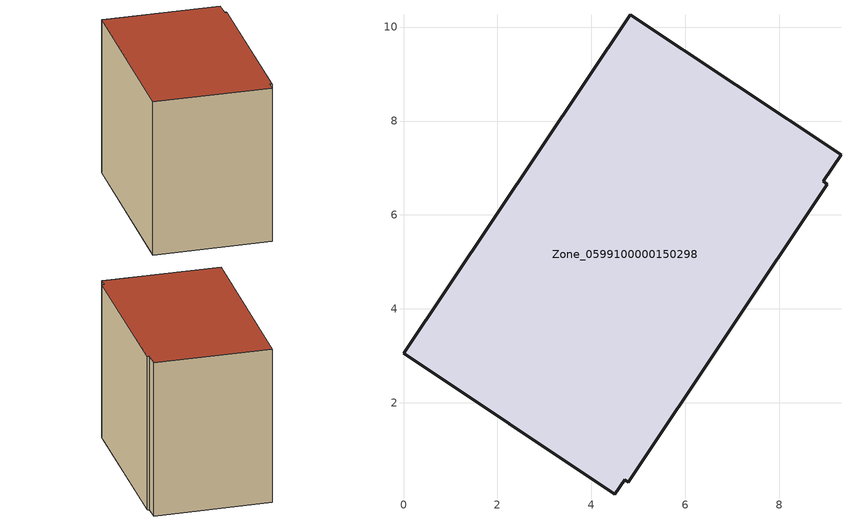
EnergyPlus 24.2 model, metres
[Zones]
Zone_0599100000150298
 floor ground (C_G): 0,3.05 4.83,10.27 9.31,7.28 8.94,6.71 9.02,6.66 4.79,0.31 4.71,0.36 4.5,0.05 z0
 wall outside (C_F): 4.83,10.27 0,3.05 4.5,0.05 4.71,0.36 4.79,0.31 9.02,6.66 8.94,6.71 9.31,7.28 4.83,10.27 z0:7.43
 roof outside (C_R): 4.79,0.31 9.02,6.66 8.94,6.71 9.31,7.28 4.83,10.27 0,3.05 4.5,0.05 4.71,0.36 z7.43
[BUILDING]
Pand.0599100000150298: North Axis=0; Terrain=City; Loads Convergence Tolerance Value=0.04; Temperature Convergence Tolerance Value=0.4; Solar Distribution=FullExterior; Maximum Number of Warmup Days=25; Minimum Number of Warmup Days=1
[Site:Location]
Rotterdam.The.Hague.AP_ZH_NLD Design_Conditions: Latitude=51.96; Longitude=4.45; Time Zone=1; Elevation=-4.5
[SITE:GROUNDTEMPERATURE:BUILDINGSURFACE]
18, 18, 18, 18, 18, 18, 18, 18, 18, 18, 18, 18
[MATERIAL] Thermal Absorptance=0.9; Solar Absorptance=0.7; Visible Absorptance=0.7
Name | Roughness | Thickness | Conductivity | Density | Specific Heat
G.TI.1946 | MediumSmooth | 0.15 | 1 | 540 | 1210
F.TI.1946 | Rough | 0.3 | 0.857143 | 1920 | 840
R.TI.1946 | MediumRough | 0.2 | 0.1 | 1500 | 1000
[CONSTRUCTION]
C_G: G.TI.1946
C_F: F.TI.1946
C_R: R.TI.1946
[ZONE]
Zone_0599100000150298: Type=1; Multiplier=1; Ceiling Height=Autocalculate; Volume=Autocalculate; Floor Area=autocalculate; Part of Total Floor Area=Yes
[ZONEINFILTRATION:DESIGNFLOWRATE]
Infil_Zone_0599100000150298: Zone or ZoneList or Space or SpaceList=Zone_0599100000150298; Schedule=AlwaysOn; Design Flow Rate Calculation Method=Flow/Area; Flow Rate per Floor Area=0.003; Constant Term Coefficient=1; Temperature Term Coefficient=0; Velocity Term Coefficient=0; Velocity Squared Term Coefficient=0
[HVACTEMPLATE:ZONE:IDEALLOADSAIRSYSTEM]
Zone_0599100000150298: Maximum Heating Supply Air Temperature=50; Minimum Cooling Supply Air Temperature=13; Maximum Heating Supply Air Humidity Ratio=0.0156; Minimum Cooling Supply Air Humidity Ratio=0.0077; Heating Limit=NoLimit; Cooling Limit=NoLimit; Dehumidification Control Type=ConstantSensibleHeatRatio; Cooling Sensible Heat Ratio=0.7; Dehumidification Setpoint=60; Humidification Control Type=None; Humidification Setpoint=30; Outdoor Air Method=None; Outdoor Air Flow Rate per Person=0.00944; Outdoor Air Flow Rate per Zone Floor Area=0; Outdoor Air Flow Rate per Zone=0; Demand Controlled Ventilation Type=None; Outdoor Air Economizer Type=NoEconomizer; Heat Recovery Type=None; Sensible Heat Recovery Effectiveness=0.7; Latent Heat Recovery Effectiveness=0.65
[ZONECONTROL:THERMOSTAT]
ThermostatControl_Zone_0599100000150298: Zone or ZoneList=Zone_0599100000150298; Control Type Schedule=DualSetpointControlType; Control 1=Thermostat_Zone_0599100000150298; Temperature Difference Between Cutout And Setpoint=0
[THERMOSTATSETPOINT:DUALSETPOINT]
Thermostat_Zone_0599100000150298: Heating Setpoint Temperature Schedule=HeatingSetpoint_Zone_0599100000150298; Cooling Setpoint Temperature Schedule=CoolingSetpoint_Zone_0599100000150298
[SCHEDULE:COMPACT]
HeatingSetpoint_Zone_0599100000150298: Through: 12/31, For: AllDays, Until: 24:00, 21
CoolingSetpoint_Zone_0599100000150298: Through: 12/31, For: AllDays, Until: 24:00, 24
DualSetpointControlType: Through: 12/31, For: AllDays, Until: 24:00, 4
AlwaysOn: Through: 12/31, For: AllDays, Until: 24:00, 1
